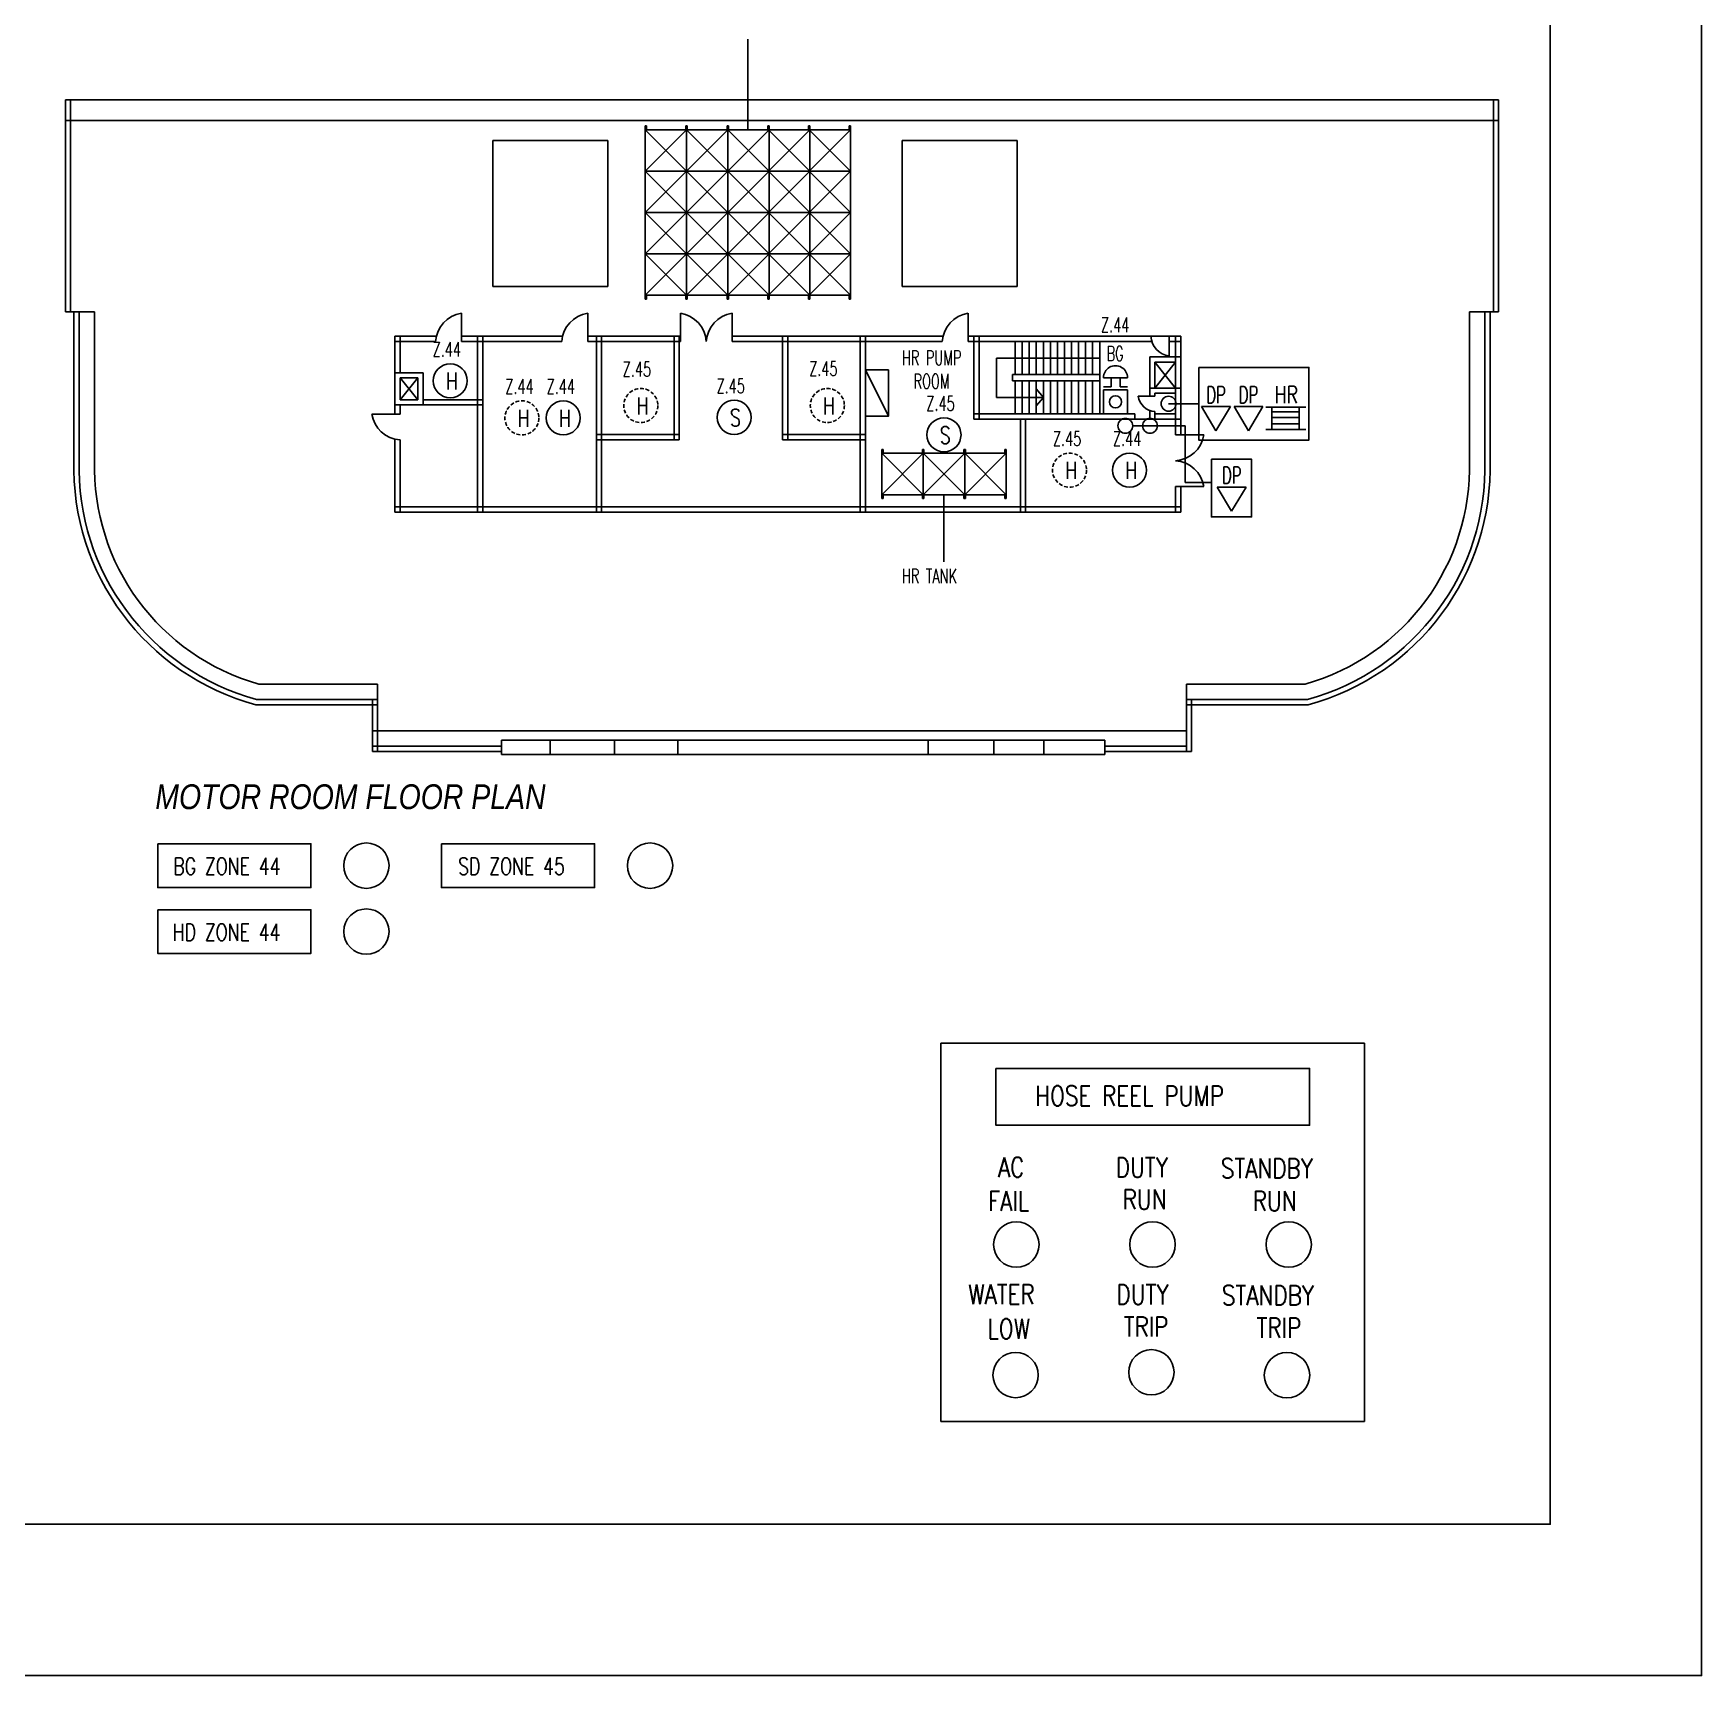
# Model space of a CAD drawing. Extents: x -212 to 1123, y -167 to 326.
# Drawn here: x 902.6 to 1123.1, y -166.7 to 50.4 of the extents above; entities that cross this region are included whole.
import ezdxf

# ---------------------------------------------------------------- set-up
doc = ezdxf.new("R2010")
doc.units = 0
doc.linetypes.add('XREF-220102$0$DASHED', pattern=[0.75, 0.5, -0.25])
doc.layers.get('0').update_dxf_attribs({"linetype": 'CONTINUOUS'})
for name, color, linetype in [('BUILD', 8, 'CONTINUOUS'), ('FAPOINT', 1, 'CONTINUOUS'), ('FF_GRID_LINE', 8, 'CONTINUOUS'), ('MIMIC_SIZE', 7, 'CONTINUOUS'), ('NAMA_TEMPAT', 6, 'CONTINUOUS'), ('TEXT', 8, 'CONTINUOUS'), ('Z-VIEWPORTS', 7, 'CONTINUOUS')]:
    doc.layers.add(name, color=color, linetype=linetype)
doc.styles.add('ARIAL_NARROW_ITALIC', font='ARIALNI.TTF')
doc.styles.add('BADAI', font='romans.shx', dxfattribs={"width": 0.65})
doc.styles.add('PLOT02__REVB$0$NARROW', font='SIMPLEX', dxfattribs={"width": 0.75})
doc.styles.add('ROMANS', font='ROMANS.SHX', dxfattribs={"width": 0.8})

# ---------------------------------------------------------------- blocks, each defined once
blk = doc.blocks.new('D-433-1_MIMIC_SIZE_900_X_1')
at = {"layer": 'MIMIC_SIZE'}
for points in [[(3.62, 53.07), (868.62, 53.07), (868.62, 478.07), (3.62, 478.07)], [(23.62, 73.07), (848.62, 73.07), (848.62, 458.07), (23.62, 458.07)]]:
    blk.add_lwpolyline(points, close=True, dxfattribs=at)
blk = doc.blocks.new('HRP_PUMP')
for p, q in [((0, 50), (56, 50)), ((0, 0), (56, 0))]:
    blk.add_line(p, q)
at = {"color": 0}
blk.add_lwpolyline([(7.31, 46.65), (48.76, 46.65), (48.76, 39.14), (7.31, 39.14)], close=True, dxfattribs=at)
at = {"color": 1}
for centre in [(10, 23.37), (28, 23.37), (46, 23.37), (9.9, 6.12), (27.85, 6.49), (45.77, 6.1)]:
    blk.add_circle(centre, 3, dxfattribs=at)
at = {"layer": 'Z-VIEWPORTS'}
for p, q in [((0, 0), (0, 50)), ((56, 0), (56, 50))]:
    blk.add_line(p, q, dxfattribs=at)
at = {"style": 'ROMANS', "width": 0.8}
for s, height, p in [(' HOSE REEL PUMP', 2.6079, (11.05, 41.72)), ('AC', 2.608, (7.57, 32.29)), ('DUTY', 2.608, (23.14, 32.26)), ('STANDBY', 2.608, (37.03, 32.14)), ('FAIL', 2.608, (6.25, 27.81)), ('RUN', 2.608, (24.04, 28.03)), (' RUN', 2.608, (39.81, 27.84)), ('WATER', 2.608, (3.65, 15.5)), ('DUTY', 2.608, (23.23, 15.47)), ('STANDBY', 2.608, (37.17, 15.35)), ('LOW', 2.608, (6.16, 10.93)), ('TRIP', 2.608, (24.19, 11.22)), ('TRIP', 2.608, (41.75, 11.06))]:
    blk.add_text(s, height=height, dxfattribs=at).set_placement(p)

msp = doc.modelspace()

# ---------------------------------------------------------------- linework, layer by layer
at = {"color": 1, "linetype": 'BYBLOCK'}
msp.add_line((1012.594, 5.889), (1015.644, -0.236), dxfattribs=at)
msp.add_line((1012.594, 5.889), (1015.644, -0.236), dxfattribs=at)
at = {"color": 1}
for p, q in [((1047.254, 4.859), (1044.072, 4.862)), ((1045.067, 4.861), (1045.065, 3.668)), ((1046.26, 4.86), (1046.258, 3.667)), ((1044.067, 0.09), (1044.071, 3.271)), ((1045.065, 3.668), (1044.071, 3.669)), ((1044.071, 3.271), (1047.252, 3.268)), ((1047.253, 3.666), (1046.258, 3.667)), ((1047.252, 3.268), (1047.249, 0.086)), ((1057.027, 1.042), (1060.845, 1.053)), ((1058.933, -2.134), (1057.027, 1.042)), ((1060.845, 1.053), (1058.933, -2.134)), ((1061.321, 1.042), (1065.139, 1.053)), ((1063.226, -2.134), (1061.321, 1.042)), ((1065.139, 1.053), (1063.226, -2.134)), ((1059.105, -9.603), (1062.922, -9.593)), ((1061.01, -12.779), (1059.105, -9.603)), ((1062.922, -9.593), (1061.01, -12.779))]:
    msp.add_line(p, q, dxfattribs=at)
for points in [[(1056.661, 6.228), (1071.222, 6.228), (1071.222, -3.374), (1056.661, -3.374)], [(1058.327, -5.899), (1063.647, -5.899), (1063.647, -13.525), (1058.327, -13.525)]]:
    msp.add_lwpolyline(points, close=True, dxfattribs=at)
at = {"color": 7, "linetype": 'BYBLOCK'}
for points in [[(919.061, -56.729), (939.311, -56.729), (939.311, -62.515), (919.061, -62.515)], [(956.555, -56.729), (976.805, -56.729), (976.805, -62.515), (956.555, -62.515)], [(919.061, -65.441), (939.311, -65.441), (939.311, -71.228), (919.061, -71.228)]]:
    msp.add_lwpolyline(points, close=True, dxfattribs=at)
at = {"color": 1, "linetype": 'BYBLOCK'}
for centre, radius in [((957.732, 4.46), 2.25), ((1052.668, 1.427, 0.048), 0.982), ((972.667, -0.448), 2.25), ((995.256, -0.371), 2.25), ((1022.987, -2.685), 2.25), ((1046.957, -1.493, 0.048), 0.982), ((1050.222, -1.493, 0.048), 0.982), ((1047.521, -7.347, 2486.804), 2.25), ((946.647, -59.622), 3), ((984.141, -59.622), 3), ((946.647, -68.335), 3)]:
    msp.add_circle(centre, radius, dxfattribs=at)
at = {"color": 1, "linetype": 'XREF-220102$0$DASHED'}
for centre in [(982.913, 1.186), (1007.57, 1.186), (967.202, -0.448), (1039.588, -7.347, 2486.804)]:
    msp.add_circle(centre, 2.25, dxfattribs=at)
at = {"color": 1}
msp.add_circle((1045.66, 1.679), 0.795, dxfattribs=at)
msp.add_arc((1045.663, 4.86), 1.591, 359.93967, 179.93967, dxfattribs=at)
at = {"layer": 'FAPOINT', "color": 1, "linetype": 'BYBLOCK'}
for p, q in [((1065.54, 0.982), (1070.798, 0.982)), ((1066.322, -1.988), (1066.322, 0.982)), ((1066.322, 0.373), (1069.947, 0.373)), ((1069.947, -1.988), (1069.947, 0.982)), ((1065.54, -1.988), (1070.798, -1.988)), ((1066.322, -0.393), (1069.947, -0.393)), ((1066.322, -1.222), (1069.947, -1.222))]:
    msp.add_line(p, q, dxfattribs=at)
at = {"layer": 'FF_GRID_LINE', "color": 1}
msp.add_line((1047.249, 0.086), (1044.067, 0.09), dxfattribs=at)
at = {"layer": 'MIMIC_SIZE', "color": 1}
for p, q in [((997.061, 37.637), (997.061, 49.631)), ((983.483, 37.637), (983.483, 38.143)), ((983.483, 38.143), (983.663, 38.143)), ((983.483, 37.637), (1010.638, 37.637)), ((983.483, 32.17), (983.483, 37.637)), ((988.95, 37.637), (983.483, 32.17)), ((988.95, 32.17), (983.483, 37.637)), ((983.663, 37.637), (983.483, 37.637)), ((983.663, 37.637), (983.483, 37.637)), ((983.663, 38.143), (983.663, 37.637)), ((988.86, 37.637), (988.86, 38.143)), ((988.86, 38.143), (989.04, 38.143)), ((989.04, 37.637), (988.86, 37.637)), ((989.04, 37.637), (988.86, 37.637)), ((988.95, 32.17), (988.95, 37.637)), ((994.417, 37.637), (988.95, 32.17)), ((994.417, 32.17), (988.95, 37.637)), ((989.04, 38.143), (989.04, 37.637)), ((994.327, 37.637), (994.327, 38.143)), ((994.327, 38.143), (994.507, 38.143)), ((994.507, 37.637), (994.327, 37.637)), ((994.507, 37.637), (994.327, 37.637)), ((994.417, 32.17), (994.417, 37.637)), ((999.884, 37.637), (994.417, 32.17)), ((999.884, 32.17), (994.417, 37.637)), ((994.507, 38.143), (994.507, 37.637)), ((999.704, 37.637), (999.704, 38.143)), ((999.704, 38.143), (999.884, 38.143)), ((999.884, 37.637), (999.704, 37.637)), ((999.884, 37.637), (999.704, 37.637)), ((1005.261, 37.637), (999.794, 32.17)), ((1005.261, 32.17), (999.794, 37.637)), ((999.884, 38.143), (999.884, 37.637)), ((999.884, 37.637), (999.884, 32.17)), ((1005.081, 37.637), (1005.081, 38.143)), ((1005.081, 38.143), (1005.261, 38.143)), ((1005.261, 37.637), (1005.081, 37.637)), ((1010.638, 37.637), (1005.171, 32.17)), ((1010.638, 32.17), (1005.171, 37.637)), ((1005.261, 38.143), (1005.261, 37.637)), ((1005.261, 37.637), (1005.261, 32.17)), ((1010.458, 37.637), (1010.458, 38.143)), ((1010.458, 38.143), (1010.638, 38.143)), ((1010.638, 37.637), (1010.458, 37.637)), ((1010.638, 38.143), (1010.638, 37.637)), ((1010.638, 37.637), (1010.638, 32.17)), ((983.483, 32.17), (1010.638, 32.17)), ((983.483, 26.703), (983.483, 32.17)), ((988.95, 32.17), (983.483, 26.703)), ((988.95, 26.703), (983.483, 32.17)), ((983.663, 32.17), (983.483, 32.17)), ((988.95, 32.17), (983.483, 32.17)), ((983.483, 32.17), (983.663, 32.17)), ((989.04, 32.17), (988.86, 32.17)), ((988.86, 32.17), (989.04, 32.17)), ((988.95, 26.703), (988.95, 32.17)), ((994.417, 32.17), (988.95, 26.703)), ((994.417, 26.703), (988.95, 32.17)), ((994.417, 32.17), (988.95, 32.17)), ((994.507, 32.17), (994.327, 32.17)), ((994.327, 32.17), (994.507, 32.17)), ((994.417, 26.703), (994.417, 32.17)), ((999.884, 32.17), (994.417, 26.703)), ((999.884, 26.703), (994.417, 32.17)), ((999.884, 32.17), (994.417, 32.17)), ((999.884, 32.17), (999.704, 32.17)), ((999.704, 32.17), (999.884, 32.17)), ((1005.261, 32.17), (999.794, 26.703)), ((1005.261, 26.703), (999.794, 32.17)), ((1005.261, 32.17), (999.794, 32.17)), ((999.884, 32.17), (999.884, 26.703)), ((1005.081, 32.17), (1005.261, 32.17)), ((1010.638, 32.17), (1005.171, 26.703)), ((1010.638, 26.703), (1005.171, 32.17)), ((1010.638, 32.17), (1005.171, 32.17)), ((1005.261, 32.17), (1005.261, 26.703)), ((1010.458, 32.17), (1010.638, 32.17)), ((1010.638, 32.17), (1010.638, 26.703)), ((983.483, 26.703), (1010.638, 26.703)), ((983.483, 21.236), (983.483, 26.703)), ((988.95, 26.703), (983.483, 21.236)), ((988.95, 21.236), (983.483, 26.703)), ((983.663, 26.703), (983.483, 26.703)), ((988.95, 26.703), (983.483, 26.703)), ((983.483, 26.703), (983.663, 26.703)), ((989.04, 26.703), (988.86, 26.703)), ((988.86, 26.703), (989.04, 26.703)), ((988.95, 21.236), (988.95, 26.703)), ((994.417, 26.703), (988.95, 21.236)), ((994.417, 21.236), (988.95, 26.703)), ((994.417, 26.703), (988.95, 26.703)), ((994.507, 26.703), (994.327, 26.703)), ((994.327, 26.703), (994.507, 26.703)), ((994.417, 21.236), (994.417, 26.703)), ((999.884, 26.703), (994.417, 21.236)), ((999.884, 21.236), (994.417, 26.703)), ((999.884, 26.703), (994.417, 26.703)), ((999.884, 26.703), (999.704, 26.703)), ((999.704, 26.703), (999.884, 26.703)), ((1005.261, 26.703), (999.794, 21.236)), ((1005.261, 21.236), (999.794, 26.703)), ((1005.261, 26.703), (999.794, 26.703)), ((999.884, 26.703), (999.884, 21.236)), ((1005.081, 26.703), (1005.261, 26.703)), ((1010.638, 26.703), (1005.171, 21.236)), ((1010.638, 21.236), (1005.171, 26.703)), ((1010.638, 26.703), (1005.171, 26.703)), ((1005.261, 26.703), (1005.261, 21.236)), ((1010.458, 26.703), (1010.638, 26.703)), ((1010.638, 26.703), (1010.638, 21.236)), ((983.483, 21.236), (1010.638, 21.236)), ((983.483, 15.768), (983.483, 21.236)), ((988.95, 21.236), (983.483, 15.768)), ((988.95, 15.768), (983.483, 21.236)), ((983.663, 21.236), (983.483, 21.236)), ((988.95, 21.236), (983.483, 21.236)), ((983.483, 21.236), (983.663, 21.236)), ((989.04, 21.236), (988.86, 21.236)), ((988.86, 21.236), (989.04, 21.236)), ((988.95, 15.768), (988.95, 21.236)), ((994.417, 21.236), (988.95, 15.768)), ((994.417, 15.768), (988.95, 21.236)), ((994.417, 21.236), (988.95, 21.236)), ((994.507, 21.236), (994.327, 21.236)), ((994.327, 21.236), (994.507, 21.236)), ((994.417, 15.768), (994.417, 21.236)), ((999.884, 21.236), (994.417, 15.768)), ((999.884, 15.768), (994.417, 21.236)), ((999.884, 21.236), (994.417, 21.236)), ((999.884, 21.236), (999.704, 21.236)), ((999.704, 21.236), (999.884, 21.236)), ((1005.261, 21.236), (999.794, 15.768)), ((1005.261, 15.768), (999.794, 21.236)), ((1005.261, 21.236), (999.794, 21.236)), ((999.884, 21.236), (999.884, 15.768)), ((1005.081, 21.236), (1005.261, 21.236)), ((1010.638, 21.236), (1005.171, 15.768)), ((1010.638, 15.768), (1005.171, 21.236)), ((1010.638, 21.236), (1005.171, 21.236)), ((1005.261, 21.236), (1005.261, 15.768)), ((1010.458, 21.236), (1010.638, 21.236)), ((1010.638, 21.236), (1010.638, 15.768)), ((988.95, 15.768), (983.483, 15.768)), ((983.483, 15.263), (983.483, 15.768)), ((983.483, 15.768), (983.663, 15.768)), ((983.663, 15.768), (983.663, 15.263)), ((988.86, 15.263), (988.86, 15.768)), ((988.86, 15.768), (989.04, 15.768)), ((994.417, 15.768), (988.95, 15.768)), ((989.04, 15.768), (989.04, 15.263)), ((994.327, 15.263), (994.327, 15.768)), ((994.327, 15.768), (994.507, 15.768)), ((999.884, 15.768), (994.417, 15.768)), ((994.507, 15.768), (994.507, 15.263)), ((999.704, 15.263), (999.704, 15.768)), ((999.704, 15.768), (999.884, 15.768)), ((1005.261, 15.768), (999.794, 15.768)), ((999.884, 15.768), (999.884, 15.263)), ((1005.081, 15.263), (1005.081, 15.768)), ((1005.081, 15.768), (1005.261, 15.768)), ((1010.638, 15.768), (1005.171, 15.768)), ((1005.261, 15.768), (1005.261, 15.263)), ((1010.458, 15.263), (1010.458, 15.768)), ((1010.458, 15.768), (1010.638, 15.768)), ((1010.638, 15.768), (1010.638, 15.263)), ((983.663, 15.263), (983.483, 15.263)), ((989.04, 15.263), (988.86, 15.263)), ((994.507, 15.263), (994.327, 15.263)), ((999.884, 15.263), (999.704, 15.263)), ((1005.261, 15.263), (1005.081, 15.263)), ((1010.638, 15.263), (1010.458, 15.263)), ((1056.661, 1.427, -16734.629), (1052.668, 1.427)), ((1047.939, -1.493, 0.048), (1054.865, -1.493, 0.048)), ((1054.865, -1.493, 0.048), (1054.865, -8.964, 0.048)), ((1014.787, -5.128), (1014.787, -4.623)), ((1014.787, -4.623), (1014.967, -4.623)), ((1014.787, -5.128), (1031.188, -5.128)), ((1014.787, -10.595), (1014.787, -5.128)), ((1020.254, -5.128), (1014.787, -10.595)), ((1020.254, -10.595), (1014.787, -5.128)), ((1014.967, -5.128), (1014.787, -5.128)), ((1014.967, -4.623), (1014.967, -5.128)), ((1020.164, -5.128), (1020.164, -4.623)), ((1020.164, -4.623), (1020.344, -4.623)), ((1020.344, -5.128), (1020.164, -5.128)), ((1020.254, -10.595), (1020.254, -5.128)), ((1025.721, -5.128), (1020.254, -10.595)), ((1025.721, -10.595), (1020.254, -5.128)), ((1020.344, -4.623), (1020.344, -5.128)), ((1025.631, -5.128), (1025.631, -4.623)), ((1025.631, -4.623), (1025.811, -4.623)), ((1025.811, -5.128), (1025.631, -5.128)), ((1025.721, -10.595), (1025.721, -5.128)), ((1031.188, -5.128), (1025.721, -10.595)), ((1031.188, -10.595), (1025.721, -5.128)), ((1025.811, -4.623), (1025.811, -5.128)), ((1031.008, -5.128), (1031.008, -4.623)), ((1031.008, -4.623), (1031.188, -4.623)), ((1031.188, -5.128), (1031.008, -5.128)), ((1031.188, -4.623), (1031.188, -5.128)), ((1031.188, -5.128), (1031.188, -10.595)), ((1020.254, -10.595), (1014.787, -10.595)), ((1014.787, -11.101), (1014.787, -10.595)), ((1014.787, -10.595), (1014.967, -10.595)), ((1014.967, -10.595), (1014.967, -11.101)), ((1020.164, -11.101), (1020.164, -10.595)), ((1020.164, -10.595), (1020.344, -10.595)), ((1025.721, -10.595), (1020.254, -10.595)), ((1020.344, -10.595), (1020.344, -11.101)), ((1022.987, -10.595), (1022.987, -19.454)), ((1025.631, -11.101), (1025.631, -10.595)), ((1025.631, -10.595), (1025.811, -10.595)), ((1031.188, -10.595), (1025.721, -10.595)), ((1025.811, -10.595), (1025.811, -11.101)), ((1031.008, -11.101), (1031.008, -10.595)), ((1031.008, -10.595), (1031.188, -10.595)), ((1031.188, -10.595), (1031.188, -11.101)), ((1054.865, -8.964, 0.048), (1058.327, -8.964, -16734.629)), ((1014.967, -11.101), (1014.787, -11.101)), ((1020.344, -11.101), (1020.164, -11.101)), ((1025.811, -11.101), (1025.631, -11.101)), ((1031.188, -11.101), (1031.008, -11.101))]:
    msp.add_line(p, q, dxfattribs=at)
at = {"layer": 'MIMIC_SIZE'}
for p, q in [((1096.301, 41.588), (906.852, 41.588)), ((906.852, 41.588), (906.852, 13.569)), ((907.535, 41.588), (907.535, 13.569)), ((1095.618, 41.588), (1095.618, 13.569)), ((1096.301, 41.588), (1096.301, 13.569)), ((1096.301, 38.854), (906.852, 38.854)), ((963.336, 16.916), (963.336, 36.206)), ((963.336, 36.206), (978.563, 36.206)), ((978.563, 36.206), (978.563, 16.916)), ((1017.447, 16.916), (1017.447, 36.206)), ((1017.447, 36.206), (1032.673, 36.206)), ((1032.673, 36.206), (1032.673, 16.916)), ((978.563, 16.916), (963.336, 16.916)), ((1032.673, 16.916), (1017.447, 16.916)), ((906.852, 13.569), (910.722, 13.569)), ((907.988, -6.01), (907.988, 13.569)), ((908.671, -6.01), (908.671, 13.569)), ((910.722, -6.01), (910.722, 13.569)), ((959.213, 9.654), (959.213, 13.388)), ((975.893, 9.654), (975.893, 13.388)), ((988.152, 13.388), (988.152, 9.654)), ((994.986, 9.654), (994.986, 13.388)), ((1026.184, 9.654), (1026.184, 13.388)), ((1092.432, -6.01), (1092.432, 13.569)), ((1096.301, 13.569), (1092.432, 13.569)), ((1094.482, -6.01), (1094.482, 13.569)), ((1095.165, -6.01), (1095.165, 13.569)), ((955.898, 10.337), (950.405, 10.337)), ((950.405, 10.337), (950.405, 0.066)), ((955.796, 9.654), (950.405, 9.654)), ((951.088, 10.337), (951.088, 5.514)), ((972.578, 10.337), (959.213, 10.337)), ((972.476, 9.654), (959.213, 9.654)), ((961.339, -12.898), (961.339, 10.337)), ((962.023, -12.898), (962.023, 10.337)), ((988.152, 10.337), (975.893, 10.337)), ((988.152, 9.654), (975.893, 9.654)), ((977.057, -12.898), (977.057, 10.337)), ((977.741, -12.898), (977.741, 10.337)), ((987.308, -3.331), (987.308, 10.337)), ((987.992, -3.331), (987.992, 10.337)), ((1022.869, 10.337), (994.986, 10.337)), ((1022.767, 9.654), (994.986, 9.654)), ((1001.66, -3.331), (1001.66, 10.337)), ((1002.343, -3.331), (1002.343, 10.337)), ((1011.911, -12.898), (1011.911, 10.337)), ((1012.594, -12.898), (1012.594, 10.337)), ((1054.281, 10.337), (1026.184, 10.337)), ((1050.468, 9.654), (1026.184, 9.654)), ((1026.945, -0.597), (1026.945, 10.337)), ((1026.945, 10.337), (1050.34, 10.337)), ((1026.945, 9.654), (1050.468, 9.654)), ((1027.629, -0.597), (1027.629, 10.337)), ((1032.397, 9.654), (1032.397, 5.28)), ((1033.328, 9.654), (1033.328, 5.28)), ((1034.259, 9.654), (1034.259, 5.28)), ((1035.19, 9.654), (1035.19, 5.28)), ((1036.121, 9.654), (1036.121, 5.28)), ((1037.052, 9.654), (1037.052, 5.28)), ((1037.983, 9.654), (1037.983, 5.28)), ((1038.914, 9.654), (1038.914, 5.28)), ((1039.845, 9.654), (1039.845, 5.28)), ((1040.776, 9.654), (1040.776, 5.28)), ((1041.706, 9.654), (1041.706, 5.28)), ((1042.637, 9.654), (1042.637, 5.28)), ((1043.568, 9.654), (1043.568, 0.086)), ((1054.281, 10.337), (1052.736, 10.337)), ((1052.736, 10.337), (1052.736, 7.719)), ((1052.736, 7.719), (1052.736, 10.337)), ((1054.281, 9.654), (1052.736, 9.654)), ((1053.598, -2.689), (1053.598, 10.337)), ((1054.281, -2.689), (1054.281, 10.337)), ((1054.281, 10.337), (1054.281, -0.597)), ((1032.397, 7.467), (1029.918, 7.467)), ((1029.918, 7.467), (1029.918, 2.273)), ((1032.397, 7.467), (1043.568, 7.467)), ((1050.181, 3.503), (1050.181, 7.619)), ((1050.181, 7.619), (1054.281, 7.619)), ((1050.864, 3.503), (1050.864, 6.935)), ((1050.864, 6.935), (1053.598, 6.935)), ((1050.864, 6.935), (1053.598, 3.503)), ((1050.864, 3.503), (1053.598, 6.935)), ((1053.598, 6.935), (1053.598, 3.503)), ((950.405, 5.514), (954.141, 5.514)), ((951.088, 4.831), (951.088, 1.953)), ((951.088, 4.831), (953.458, 4.831)), ((953.458, 4.831), (951.088, 1.953)), ((953.458, 1.953), (951.088, 4.831)), ((953.458, 4.831), (953.458, 1.953)), ((954.141, 5.514), (954.141, 1.27)), ((1032.028, 4.87), (1032.028, 5.28)), ((1032.028, 5.28), (1043.568, 5.28)), ((1032.028, 4.87), (1032.028, 4.46)), ((1032.028, 4.46), (1043.568, 4.46)), ((1032.397, 4.46), (1032.397, 0.086)), ((1033.328, 4.46), (1033.328, 0.086)), ((1034.259, 4.46), (1034.259, 0.086)), ((1035.19, 4.46), (1035.19, 0.086)), ((1036.121, 4.46), (1036.121, 0.086)), ((1037.052, 4.46), (1037.052, 0.086)), ((1037.983, 4.46), (1037.983, 0.086)), ((1038.914, 4.46), (1038.914, 0.086)), ((1039.845, 4.46), (1039.845, 0.086)), ((1040.776, 4.46), (1040.776, 0.086)), ((1041.706, 4.46), (1041.706, 0.086)), ((1042.637, 4.46), (1042.637, 0.086)), ((1029.918, 2.273), (1036.121, 2.273)), ((1036.121, 2.273), (1035.19, 3.392)), ((1036.121, 2.273), (1035.19, 1.155)), ((1050.864, 2.414), (1048.653, 2.414)), ((1050.181, 3.82), (1050.181, 2.414)), ((1050.181, 3.503), (1050.181, 2.414)), ((1054.281, 3.503), (1050.181, 3.503)), ((1050.864, 2.82), (1050.864, 2.414)), ((1053.598, 2.82), (1050.864, 2.82)), ((1053.598, 2.82), (1053.598, -0.597)), ((951.088, 0.066), (947.354, 0.066)), ((962.023, 1.27), (950.405, 1.27)), ((953.458, 1.953), (951.088, 1.953)), ((951.088, 1.27), (951.088, 0.066)), ((962.023, 1.953), (954.141, 1.953)), ((1048.203, 0.086), (1026.945, 0.086)), ((1048.203, 0.086), (1048.203, -0.597)), ((1050.181, 0.536), (1050.181, -0.597)), ((1050.181, 0.536), (1050.181, 0.086)), ((1050.864, 0.391), (1050.864, -0.597)), ((1053.598, 0.086), (1050.864, 0.086)), ((1048.203, -0.597), (1026.945, -0.597)), ((1033.096, -12.898), (1033.096, -0.597)), ((1033.779, -12.898), (1033.779, -0.597)), ((1048.203, -0.597), (1054.281, -0.597)), ((1054.281, -0.597), (1053.075, -0.597)), ((950.405, -3.249), (950.405, -12.898)), ((951.088, -3.351), (951.088, -12.898)), ((977.057, -2.647), (987.992, -2.647)), ((977.057, -3.331), (987.992, -3.331)), ((1012.594, -2.647), (1001.66, -2.647)), ((1012.594, -3.331), (1001.66, -3.331)), ((1053.598, -2.689), (1057.332, -2.689)), ((1053.598, -12.898), (1053.598, -9.523)), ((1057.332, -9.523), (1053.598, -9.523)), ((1054.281, -12.898), (1054.281, -9.523)), ((950.405, -12.215), (1054.281, -12.215)), ((950.405, -12.898), (1054.281, -12.898)), ((932.408, -35.625), (948.13, -35.625)), ((948.13, -35.625), (948.13, -44.52)), ((1055.023, -35.625), (1055.023, -44.52)), ((1070.745, -35.625), (1055.023, -35.625)), ((932.038, -38.359), (948.13, -38.359)), ((932.129, -37.675), (948.13, -37.675)), ((947.447, -37.675), (947.447, -44.52)), ((947.447, -37.675), (948.13, -37.675)), ((1071.024, -37.675), (1055.023, -37.675)), ((1071.115, -38.359), (1055.023, -38.359)), ((1055.707, -37.675), (1055.707, -44.52)), ((947.447, -41.787), (1055.023, -41.787)), ((947.447, -43.837), (964.487, -43.837)), ((964.487, -43.517), (964.487, -43.043)), ((964.487, -43.043), (1044.258, -43.043)), ((964.487, -43.517), (964.487, -44.926)), ((970.955, -43.517), (970.955, -43.043)), ((970.955, -43.517), (970.955, -44.926)), ((979.446, -43.517), (979.446, -43.043)), ((979.446, -43.517), (979.446, -44.926)), ((987.805, -43.517), (987.805, -43.043)), ((987.805, -43.517), (987.805, -44.926)), ((1020.882, -43.517), (1020.882, -43.043)), ((1020.882, -43.517), (1020.882, -44.926)), ((1029.556, -43.517), (1029.556, -43.043)), ((1029.556, -43.517), (1029.556, -44.926)), ((1036.189, -43.517), (1036.189, -43.043)), ((1036.189, -43.517), (1036.189, -44.926)), ((1044.258, -44.926), (1044.258, -43.043)), ((1044.258, -43.837), (1055.023, -43.837)), ((947.447, -44.52), (964.487, -44.52)), ((964.487, -44.926), (1044.258, -44.926)), ((1044.258, -44.52), (1048.45, -44.52)), ((1048.45, -44.52), (1055.707, -44.52))]:
    msp.add_line(p, q, dxfattribs=at)
for centre, radius, start, end in [((959.818, 9.403), 4.031, 98.64417, 176.43073), ((976.499, 9.403), 4.031, 98.64417, 176.43073), ((987.546, 9.403), 4.031, 3.56927, 81.35583), ((995.591, 9.403), 4.031, 98.64417, 176.43073), ((1026.79, 9.403), 4.031, 98.64417, 176.43073), ((1053.161, 10.513), 2.827, 183.56927, 261.35583), ((1051.013, 2.773), 2.387, 188.64417, 266.43073), ((951.339, 0.672), 4.031, 188.64417, 266.43073), ((1053.347, -2.083), 4.031, 273.56927, 351.35583), ((940.509, -6.946), 32.535, 178.35134, 254.90842), ((940.509, -6.946), 31.851, 178.35134, 254.74642), ((940.509, -6.946), 29.801, 178.35134, 254.22723), ((1053.347, -10.129), 4.031, 8.64417, 86.43073), ((1062.644, -6.946), 29.801, 285.77277, 1.64866), ((1062.644, -6.946), 31.851, 285.25358, 1.64866), ((1062.644, -6.946), 32.535, 285.09158, 1.64866)]:
    msp.add_arc(centre, radius, start, end, dxfattribs=at)
at = {"layer": 'NAMA_TEMPAT', "color": 1, "linetype": 'BYBLOCK'}
msp.add_lwpolyline([(1012.594, 5.889), (1015.644, 5.889), (1015.644, -0.236), (1012.594, -0.236)], close=True, dxfattribs=at)
msp.add_lwpolyline([(1012.594, 5.889), (1015.644, 5.889), (1015.644, -0.236), (1012.594, -0.236)], close=True, dxfattribs=at)

# ---------------------------------------------------------------- block references
at = {"layer": 'MIMIC_SIZE'}
msp.add_blockref('D-433-1_MIMIC_SIZE_900_X_1', (254.506, -219.745), dxfattribs=at)
at = {"layer": 'MIMIC_SIZE', "color": 1}
msp.add_blockref('HRP_PUMP', (1022.552, -133.072), dxfattribs=at)

# ---------------------------------------------------------------- texts
at = {"color": 1, "linetype": 'BYBLOCK', "style": 'PLOT02__REVB$0$NARROW', "width": 0.75}
for s, height, p in [('H', 2.255, (957.173, 3.291, 7592.521)), ('H', 2.255, (982.354, 0.016, 7592.521)), ('H', 2.255, (1007.011, 0.016, 7592.521)), ('HR', 2.2387, (1066.689, 1.509, 0.077)), ('H', 2.255, (966.643, -1.618, 7592.521)), ('H', 2.255, (972.109, -1.618, 7592.521)), ('S', 2.255, (994.697, -1.541, 7592.521)), ('S', 2.255, (1022.429, -3.855, 7592.521)), ('H', 2.255, (1039.029, -8.517, 10079.325)), ('H', 2.255, (1046.962, -8.517, 10079.325))]:
    msp.add_text(s, height=height, dxfattribs=at).set_placement(p)
at = {"color": 7, "style": 'PLOT02__REVB$0$NARROW', "width": 0.75}
for s, p in [('BG ZONE 44', (921.12, -60.83)), ('SD ZONE 45', (958.774, -60.83)), ('HD ZONE 44', (921.04, -69.543))]:
    msp.add_text(s, height=2.2387, dxfattribs=at).set_placement(p)
at = {"layer": 'BUILD', "color": 0, "linetype": 'BYBLOCK', "style": 'ARIAL_NARROW_ITALIC'}
msp.add_text('MOTOR ROOM FLOOR PLAN ', height=3.28125, dxfattribs=at).set_placement((918.743, -52.153))
at = {"layer": 'TEXT', "color": 1, "style": 'BADAI', "width": 0.65}
for s, height, p in [('Z.44', 1.9203, (1043.74, 10.884)), ('Z.44', 1.9203, (955.4, 7.65, -2486.804)), ('BG', 1.9203, (1044.476, 7.103)), ('Z.45', 1.9203, (980.532, 5.037, -2486.804)), ('Z.45', 1.9203, (1005.171, 5.11, -2486.804)), ('Z.44', 1.9203, (965.003, 2.742, -2486.804)), ('Z.44', 1.9203, (970.468, 2.742, -2486.804)), ('Z.45', 1.9203, (992.924, 2.819, -2486.804)), ('Z.45', 1.9203, (1020.656, 0.505, -2486.804)), ('DP', 2.2157, (1057.66, 1.51)), ('DP', 2.2157, (1061.953, 1.51)), ('Z.45', 1.9203, (1037.388, -4.157)), ('Z.44', 1.9203, (1045.321, -4.157)), ('DP', 2.2157, (1059.737, -9.135))]:
    msp.add_text(s, height=height, dxfattribs=at).set_placement(p)
at = {"layer": 'TEXT', "color": 0, "style": 'BADAI', "width": 0.65}
for s, p in [('HR PUMP', (1017.428, 6.54)), ('ROOM', (1018.966, 3.437)), ('HR TANK', (1017.428, -22.295))]:
    msp.add_text(s, height=1.9203, dxfattribs=at).set_placement(p)

doc.saveas('drawing.dxf')
